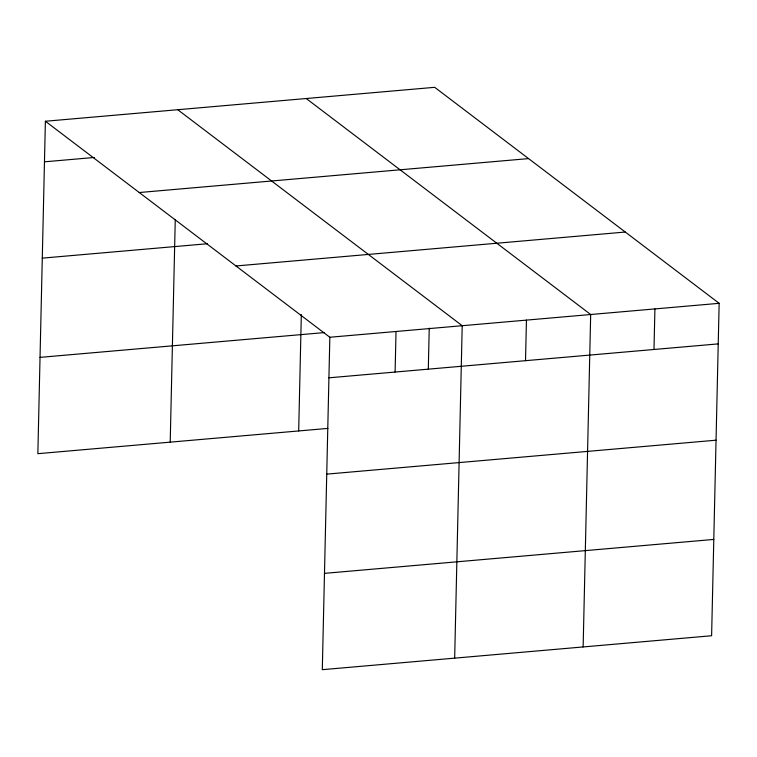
<?xml version="1.0" encoding="UTF-8"?>
<svg xmlns="http://www.w3.org/2000/svg" width="757" height="757" viewBox="0 0 757 757"><rect width="100%" height="100%" fill="white"/><g stroke="black" fill="none" stroke-linecap="round" stroke-linejoin="round"><path stroke-width="1.14" d="M45.392 121.252L329.844 337.253L322.302 669.68L711.608 635.748L719.15 303.32L434.698 87.32L45.392 121.252L37.85 453.68L327.885 428.405M170.211 442.145L175.264 219.587M298.684 430.951L301.324 314.552M395.107 372.047L396.025 331.481M428.301 369.246L429.238 328.131M454.664 658.145L462.205 325.709L177.753 109.718M525.519 360.682L526.446 320.116M583.136 646.942L590.678 314.515L306.225 98.524M653.991 349.479L654.919 308.913M44.474 161.818L94.398 157.465M139.26 192.533L528.566 158.601M42.288 258.137L207.352 243.745M235.976 265.972L625.282 232.039M40.036 357.37L324.233 332.597M329.844 337.253L719.15 303.32M328.926 377.819L718.232 343.886M326.74 474.128L716.046 440.195M324.488 573.361L713.794 539.429"/></g></svg>
